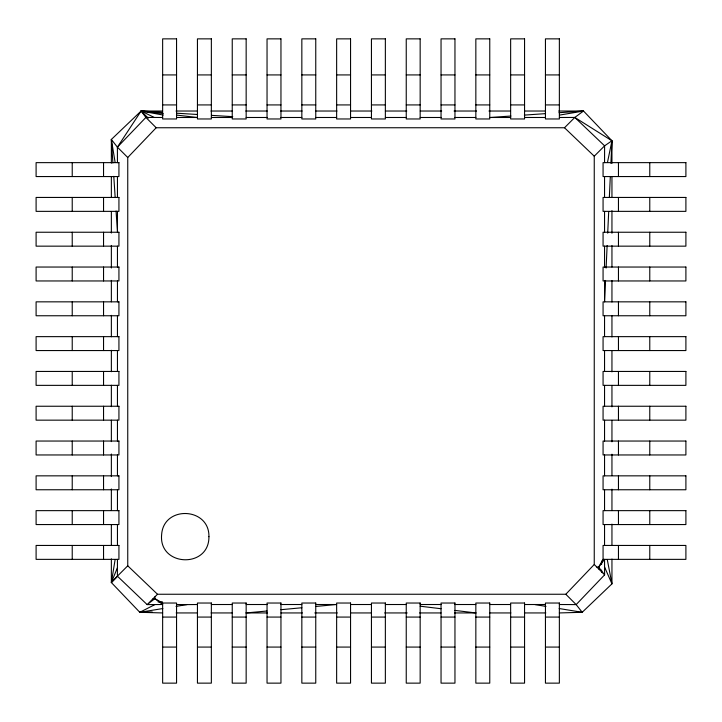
<?xml version="1.0" encoding="UTF-8"?>
<svg xmlns="http://www.w3.org/2000/svg" width="722" height="722" viewBox="0 0 722 722"><rect width="100%" height="100%" fill="white"/><g stroke="black" fill="none" stroke-linecap="round" stroke-linejoin="round"><path stroke-width="1.08" d="M604.549 162.64L604.603 145.835L574.811 117.442L559.36 117.487M162.64 612.942L139.797 612.292L111.359 582.546L117.397 576.165L117.451 559.36M605.532 280.443L604.549 301.841L604.549 280.957M606.101 268.052L607.139 245.525M607.707 233.134L608.691 211.736M609.359 197.088L610.298 176.818M610.911 163.298L611.949 140.772L583.511 111.026L558.747 111.026M115.123 559.631L111.359 582.546L116.937 576.968M607.464 162.459L611.949 140.772L574.811 117.442L564.496 127.749L156.187 127.749L145.88 117.442L141.115 111.026L111.359 139.454L111.359 163.136M117.397 567.763L111.359 582.546L111.359 558.864M598.655 568.909L598.655 567.113L603.069 559.36L603.069 545.444L685.9 545.444L685.9 559.36L603.069 559.36M117.451 162.64L117.397 147.144L141.115 111.026L162.504 111.026M596.859 567.113L598.655 567.113L604.549 559.36L604.603 574.856L576.165 604.603L559.36 604.513M153.109 598.646L154.887 598.646L162.64 604.513L147.144 604.603L117.397 576.165L127.749 565.813L127.749 157.504L156.187 127.749M127.749 565.813L157.504 594.251L565.813 594.251L594.251 564.496L594.251 156.187L604.603 145.835L611.949 140.772L611.949 163.316M127.749 157.504L117.397 147.144L145.88 117.442L162.64 117.487M157.504 594.251L147.144 604.603L154.887 598.646L154.887 596.859M574.811 117.442L583.511 111.026L558.963 112.713M152.18 611.994L139.797 612.292L154.887 604.603M559.586 115.087L583.511 111.026M139.797 612.292L162.847 608.538M176.024 606.39L186.998 604.603L197.44 604.513M246.157 612.942L267.041 610.992M280.957 609.702L301.841 607.753M315.758 606.462L336.642 604.513L315.758 604.513M510.968 116.025L489.76 117.487L510.644 117.487M524.362 115.096L545.57 113.634M559.36 612.942L582.203 612.292L611.949 583.854L611.949 559.054M524.56 604.513L545.444 604.513M162.64 74.926L176.556 74.926M197.44 74.926L211.356 74.926M232.24 74.926L246.157 74.926M267.041 74.926L280.957 74.926M301.841 74.926L315.758 74.926M336.642 74.926L350.558 74.926M371.442 74.926L385.358 74.926M406.242 74.926L420.159 74.926M441.043 74.926L454.959 74.926M475.843 74.926L489.76 74.926M510.644 74.926L524.56 74.926M545.444 74.926L559.36 74.926M162.64 104.925L176.556 104.925M197.44 104.925L211.356 104.925M232.24 104.925L246.157 104.925M267.041 104.925L280.957 104.925M301.841 104.925L315.758 104.925M336.642 104.925L350.558 104.925M371.442 104.925L385.358 104.925M406.242 104.925L420.159 104.925M441.043 104.925L454.959 104.925M475.843 104.925L489.76 104.925M510.644 104.925L524.56 104.925M545.444 104.925L559.36 104.925M176.006 111.026L197.395 111.026M210.905 111.026L232.294 111.026M245.805 111.026L267.194 111.026M280.705 111.026L302.085 111.026M315.595 111.026L336.984 111.026M350.495 111.026L371.884 111.026M385.395 111.026L406.775 111.026M420.285 111.026L441.674 111.026M454.057 111.026L476.574 111.026M488.956 111.026L510.346 111.026M524.975 111.026L545.236 111.026M176.556 117.487L197.44 117.487L176.457 115.078M211.356 117.487L232.24 117.487M246.157 117.487L267.041 117.487M280.957 117.487L301.841 117.487M315.758 117.487L336.642 117.487M350.558 117.487L371.442 117.487M385.358 117.487L406.242 117.487M420.159 117.487L441.043 117.487M454.959 117.487L475.843 117.487M524.56 117.487L545.444 117.487M158.046 601.931L162.558 601.931M162.64 603.032L176.556 603.032L176.556 683.138L162.64 683.138L162.64 603.032L154.887 598.646M211.356 604.513L232.24 604.513M246.157 604.513L267.041 604.513M280.957 604.513L301.841 604.513M350.558 604.513L371.442 604.513M385.358 604.513L406.242 604.513M420.159 604.513L441.043 604.513M454.959 604.513L475.843 604.513M489.76 604.513L510.644 604.513M176.159 612.942L197.575 612.942M211.104 612.942L232.511 612.942M246.04 612.942L267.456 612.942M280.957 612.942L302.392 612.942M314.792 612.942L337.327 612.942M350.558 612.942L371.442 612.942M384.673 612.942L407.208 612.942M419.608 612.942L441.043 612.942M454.544 612.942L475.96 612.942M489.489 612.942L510.896 612.942M524.425 612.942L545.841 612.942M162.64 617.075L176.556 617.075M197.44 617.075L211.356 617.075M232.24 617.075L246.157 617.075M267.041 617.075L280.957 617.075M301.841 617.075L315.758 617.075M336.642 617.075L350.558 617.075M371.442 617.075L385.358 617.075M406.242 617.075L420.159 617.075M441.043 617.075L454.959 617.075M475.843 617.075L489.76 617.075M510.644 617.075L524.56 617.075M545.444 617.075L559.36 617.075M162.64 647.074L176.556 647.074M197.44 647.074L211.356 647.074M232.24 647.074L246.157 647.074M267.041 647.074L280.957 647.074M301.841 647.074L315.758 647.074M336.642 647.074L350.558 647.074M371.442 647.074L385.358 647.074M406.242 647.074L420.159 647.074M441.043 647.074L454.959 647.074M475.843 647.074L489.76 647.074M510.644 647.074L524.56 647.074M545.444 647.074L559.36 647.074M176.556 604.513L186.998 604.603M148.281 118.191L141.115 111.026L162.342 112.325M176.872 113.219L196.989 114.464M211.519 115.358L232.746 116.657M154.237 117.442L141.115 111.026L163.199 113.553M420.159 606.2L441.043 608.727M454.959 610.415L475.843 612.942M535.002 604.603L545.976 606.39M559.153 608.538L582.203 612.292L576.165 604.603L565.813 594.251M141.115 111.026L163.262 115.06M564.496 127.749L594.251 156.187M594.251 564.496L604.603 574.856L598.655 567.113M112.903 162.928L111.359 139.454L117.397 147.144M604.603 567.113L611.949 583.854L607.301 559.712M111.359 139.454L115.123 162.369M113.787 176.349L115.177 197.584M116.061 210.995L117.451 232.24L117.451 211.356M649.773 162.64L649.773 176.556M649.773 197.44L649.773 211.356M649.773 232.24L649.773 246.157M649.773 267.041L649.773 280.957M649.773 301.841L649.773 315.758M649.773 336.642L649.773 350.558M649.773 371.442L649.773 385.358M649.773 406.242L649.773 420.159M649.773 441.043L649.773 454.959M649.773 475.843L649.773 489.76M649.773 510.644L649.773 524.56M649.773 545.444L649.773 559.36M618.456 162.64L618.456 176.556M618.456 197.44L618.456 211.356M618.456 232.24L618.456 246.157M618.456 267.041L618.456 280.957M618.456 301.841L618.456 315.758M618.456 336.642L618.456 350.558M618.456 371.442L618.456 385.358M618.456 406.242L618.456 420.159M618.456 441.043L618.456 454.959M618.456 475.843L618.456 489.76M618.456 510.644L618.456 524.56M618.456 545.444L618.456 559.36M611.949 176.854L611.949 197.142M611.949 210.671L611.949 233.224M611.949 245.624L611.949 267.041M611.949 280.578L611.949 301.995M611.949 315.523L611.949 336.948M611.949 350.477L611.949 371.893M611.949 385.431L611.949 406.847M611.949 420.375L611.949 441.801M611.949 454.201L611.949 475.618M611.949 489.155L611.949 510.571M611.949 524.1L611.949 545.525M604.549 176.556L604.549 197.44M604.549 211.356L604.549 232.24M604.549 246.157L604.549 267.041M604.549 315.758L604.549 336.642M604.549 350.558L604.549 371.442M604.549 385.358L604.549 406.242M604.549 420.159L604.549 441.043M604.549 454.959L604.549 475.843M604.549 489.76L604.549 510.644M604.549 524.56L604.549 545.444M601.597 561.111L601.597 564.487M601.597 570.118L601.597 572.375M117.451 176.556L117.451 197.44M117.451 246.157L117.451 267.041M117.451 280.957L117.451 301.841M117.451 315.758L117.451 336.642M117.451 350.558L117.451 371.442M117.451 385.358L117.451 406.242M117.451 420.159L117.451 441.043M117.451 454.959L117.451 475.843M117.451 489.76L117.451 510.644M117.451 524.56L117.451 545.444M111.359 176.664L111.359 196.962M111.359 211.618L111.359 233.035M111.359 245.435L111.359 267.988M111.359 280.389L111.359 301.805M111.359 315.343L111.359 336.759M111.359 350.287L111.359 371.713M111.359 385.241L111.359 406.657M111.359 420.195L111.359 441.611M111.359 454.012L111.359 476.565M111.359 488.965L111.359 510.382M111.359 525.038L111.359 545.336M103.544 162.64L103.544 176.556M103.544 197.44L103.544 211.356M103.544 232.24L103.544 246.157M103.544 267.041L103.544 280.957M103.544 301.841L103.544 315.758M103.544 336.642L103.544 350.558M103.544 371.442L103.544 385.358M103.544 406.242L103.544 420.159M103.544 441.043L103.544 454.959M103.544 475.843L103.544 489.76M103.544 510.644L103.544 524.56M103.544 545.444L103.544 559.36M72.227 162.64L72.227 176.556M72.227 197.44L72.227 211.356M72.227 232.24L72.227 246.157M72.227 267.041L72.227 280.957M72.227 301.841L72.227 315.758M72.227 336.642L72.227 350.558M72.227 371.442L72.227 385.358M72.227 406.242L72.227 420.159M72.227 441.043L72.227 454.959M72.227 475.843L72.227 489.76M72.227 510.644L72.227 524.56M72.227 545.444L72.227 559.36M208.929 536.69C209.299 568.846 158.533 566.689 161.629 534.677C163.515 505.174 209.551 507.133 208.929 536.69M176.556 38.862L162.64 38.862L162.64 118.968L176.556 118.968L176.556 38.862M211.356 38.862L197.44 38.862L197.44 118.968L211.356 118.968L211.356 38.862M246.157 38.862L232.24 38.862L232.24 118.968L246.157 118.968L246.157 38.862M280.957 38.862L267.041 38.862L267.041 118.968L280.957 118.968L280.957 38.862M315.758 38.862L301.841 38.862L301.841 118.968L315.758 118.968L315.758 38.862M350.558 38.862L336.642 38.862L336.642 118.968L350.558 118.968L350.558 38.862M385.358 38.862L371.442 38.862L371.442 118.968L385.358 118.968L385.358 38.862M420.159 38.862L406.242 38.862L406.242 118.968L420.159 118.968L420.159 38.862M454.959 38.862L441.043 38.862L441.043 118.968L454.959 118.968L454.959 38.862M489.76 38.862L475.843 38.862L475.843 118.968L489.76 118.968L489.76 38.862M524.56 38.862L510.644 38.862L510.644 118.968L524.56 118.968L524.56 38.862M559.36 38.862L545.444 38.862L545.444 118.968L559.36 118.968L559.36 38.862M118.931 162.64L36.1 162.64L36.1 176.556L118.931 176.556L118.931 162.64M685.9 162.64L603.069 162.64L603.069 176.556L685.9 176.556L685.9 162.64M118.931 197.44L36.1 197.44L36.1 211.356L118.931 211.356L118.931 197.44M685.9 197.44L603.069 197.44L603.069 211.356L685.9 211.356L685.9 197.44M118.931 232.24L36.1 232.24L36.1 246.157L118.931 246.157L118.931 232.24M685.9 232.24L603.069 232.24L603.069 246.157L685.9 246.157L685.9 232.24M118.931 267.041L36.1 267.041L36.1 280.957L118.931 280.957L118.931 267.041M685.9 267.041L603.069 267.041L603.069 280.957L685.9 280.957L685.9 267.041M118.931 301.841L36.1 301.841L36.1 315.758L118.931 315.758L118.931 301.841M685.9 301.841L603.069 301.841L603.069 315.758L685.9 315.758L685.9 301.841M118.931 336.642L36.1 336.642L36.1 350.558L118.931 350.558L118.931 336.642M685.9 336.642L603.069 336.642L603.069 350.558L685.9 350.558L685.9 336.642M118.931 371.442L36.1 371.442L36.1 385.358L118.931 385.358L118.931 371.442M685.9 371.442L603.069 371.442L603.069 385.358L685.9 385.358L685.9 371.442M118.931 406.242L36.1 406.242L36.1 420.159L118.931 420.159L118.931 406.242M685.9 406.242L603.069 406.242L603.069 420.159L685.9 420.159L685.9 406.242M118.931 441.043L36.1 441.043L36.1 454.959L118.931 454.959L118.931 441.043M685.9 441.043L603.069 441.043L603.069 454.959L685.9 454.959L685.9 441.043M118.931 475.843L36.1 475.843L36.1 489.76L118.931 489.76L118.931 475.843M685.9 475.843L603.069 475.843L603.069 489.76L685.9 489.76L685.9 475.843M118.931 510.644L36.1 510.644L36.1 524.56L118.931 524.56L118.931 510.644M685.9 510.644L603.069 510.644L603.069 524.56L685.9 524.56L685.9 510.644M118.931 545.444L36.1 545.444L36.1 559.36L118.931 559.36L118.931 545.444M211.356 603.032L197.44 603.032L197.44 683.138L211.356 683.138L211.356 603.032M246.157 603.032L232.24 603.032L232.24 683.138L246.157 683.138L246.157 603.032M280.957 603.032L267.041 603.032L267.041 683.138L280.957 683.138L280.957 603.032M315.758 603.032L301.841 603.032L301.841 683.138L315.758 683.138L315.758 603.032M350.558 603.032L336.642 603.032L336.642 683.138L350.558 683.138L350.558 603.032M385.358 603.032L371.442 603.032L371.442 683.138L385.358 683.138L385.358 603.032M420.159 603.032L406.242 603.032L406.242 683.138L420.159 683.138L420.159 603.032M454.959 603.032L441.043 603.032L441.043 683.138L454.959 683.138L454.959 603.032M489.76 603.032L475.843 603.032L475.843 683.138L489.76 683.138L489.76 603.032M524.56 603.032L510.644 603.032L510.644 683.138L524.56 683.138L524.56 603.032M559.36 603.032L545.444 603.032L545.444 683.138L559.36 683.138L559.36 603.032"/></g></svg>
